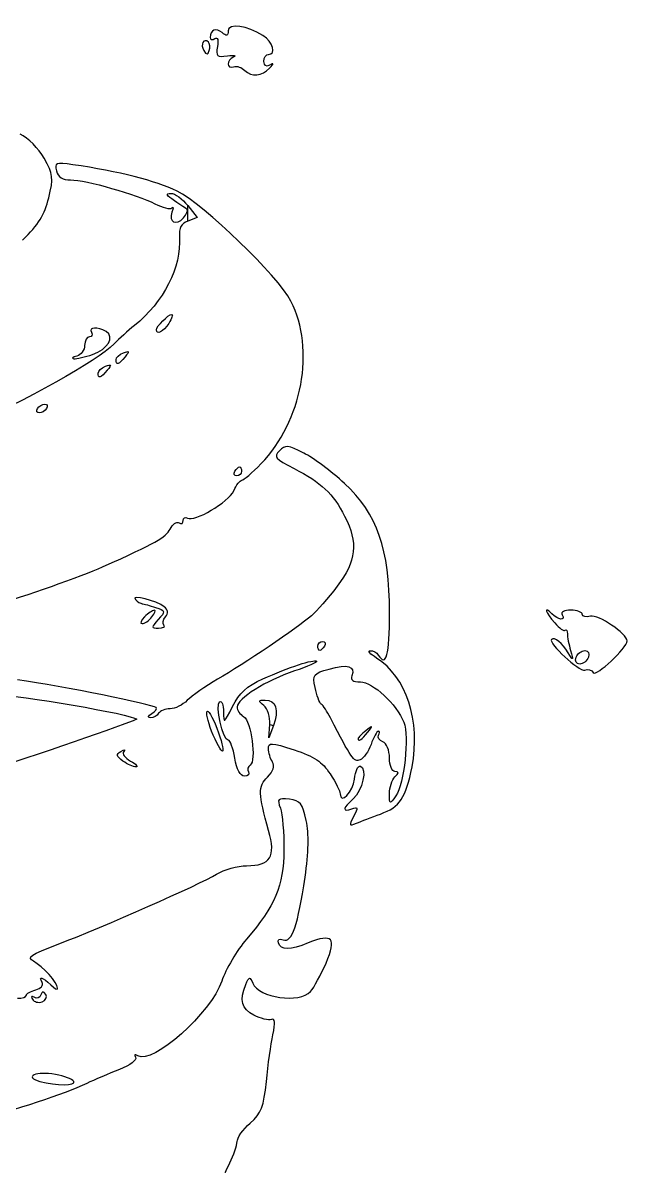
# Model space of a CAD drawing. Extents: x 199 to 1464, y -211 to 790.
# Drawn here: x 1158 to 1464, y 190 to 768 of the extents above; entities that cross this region are included whole.
import ezdxf

# ---------------------------------------------------------------- set-up
doc = ezdxf.new("R2010")
doc.units = 0
doc.layers.add('Ebene_1', color=7, linetype='CONTINUOUS')

msp = doc.modelspace()

# ---------------------------------------------------------------- linework, layer by layer
at = {"layer": 'Ebene_1', "color": 7}
for points in [[(1252.11192, 758.728164), (1252.11192, 758.728084), (1252.11192, 758.728164), (1252.11192, 758.728164)], [(1283.0796, 745.638084), (1283.07968, 745.638084), (1283.0796, 745.638084), (1283.0796, 745.638084)], [(1241.63496, 676.099716), (1246.4636, 669.961124), (1241.75912, 668.220828), (1241.63496, 676.099716), (1241.63496, 676.099716)], [(1225.79696, 613.23494), (1225.79696, 613.23494), (1225.79696, 613.23494), (1225.79696, 613.23494)], [(1193.52872, 600.76062), (1193.52872, 600.76062), (1193.52872, 600.76062), (1193.52872, 600.76062)], [(1205.38752, 598.09018), (1205.38752, 598.09018), (1205.38752, 598.09018), (1205.38752, 598.09018)], [(1196.31664, 591.287028), (1196.31664, 591.287028), (1196.31664, 591.287028), (1196.31664, 591.287028)], [(1165.70248, 573.387916), (1165.70248, 573.387916), (1165.70248, 573.387916), (1165.70248, 573.387916)], [(1265.482, 541.639884), (1265.482, 541.639884), (1265.482, 541.639884), (1265.482, 541.639884)], [(1223.5292, 467.9391), (1223.5292, 467.9391), (1223.5292, 467.9391), (1223.5292, 467.9391)], [(1229.59608, 463.762604), (1229.59616, 463.762604), (1229.59608, 463.762604), (1229.59608, 463.762604)], [(1307.43472, 453.200532), (1307.43472, 453.200532), (1307.43472, 453.200532), (1307.43472, 453.200532)], [(1463.89632, 455.832012), (1463.89632, 455.832012), (1463.89632, 455.832012), (1463.89632, 455.832012)], [(1438.14224, 447.529652), (1438.14224, 447.529652), (1438.14224, 447.529652), (1438.14224, 447.529652)], [(1285.04376, 413.023372), (1282.63448, 406.71234), (1283.12912, 413.515492), (1283.12912, 413.515492), (1285.04376, 413.023372), (1285.04376, 413.023372)], [(1254.52704, 408.211052), (1254.52704, 408.211052), (1254.52704, 408.211052), (1254.52704, 408.211052)], [(1332.66888, 409.546076), (1332.66888, 409.546076), (1332.66888, 409.546076), (1332.66888, 409.546076)], [(1208.87896, 395.027588), (1208.87896, 395.027612), (1208.87896, 395.027588), (1208.87896, 395.027588)], [(1265.482, 396.50762), (1265.482, 396.50762), (1265.482, 396.50762), (1265.482, 396.50762)], [(1343.71816, 378.5407), (1343.71816, 378.5407), (1343.71816, 378.5407), (1343.71816, 378.5407)], [(1169.80968, 277.010636), (1169.80968, 277.010636), (1169.80968, 277.010636), (1169.80968, 277.010636)], [(1184.00304, 232.964324), (1184.00304, 232.974084), (1184.00304, 232.964324), (1184.00304, 232.964324)]]:
    msp.add_lwpolyline(points, close=True, dxfattribs=at)
for points in [[(1259.03712, 763.580324), (1255.98584, 766.112644), (1253.00952, 764.887044), (1253.00952, 761.098164)], [(1262.0804, 764.419444), (1262.0804, 761.861684), (1261.35048, 761.660404), (1259.03712, 763.580324)], [(1279.6552, 762.132804), (1271.82544, 767.215444), (1262.0804, 768.483284), (1262.0804, 764.419444)], [(1252.11192, 758.728084), (1249.80672, 761.033284), (1247.90472, 757.562724), (1249.79608, 754.502484)], [(1252.52704, 754.493364), (1253.05224, 756.068964), (1252.86544, 757.974644), (1252.11192, 758.728164)], [(1253.00952, 761.098164), (1253.00952, 759.985204), (1254.0648, 759.726804), (1255.35456, 760.523844)], [(1255.35456, 760.523844), (1256.80984, 761.423284), (1257.32144, 759.888164), (1256.70304, 756.477764)], [(1282.48984, 752.539124), (1286.66184, 752.539124), (1284.81728, 758.781924), (1279.6552, 762.132804)], [(1249.79608, 754.502484), (1251.2248, 752.190724), (1251.75896, 752.188964), (1252.52712, 754.493684)], [(1256.70304, 756.477764), (1255.82816, 751.653364), (1256.44168, 751.078724), (1261.72808, 751.771204)], [(1261.72808, 751.771204), (1265.04, 752.205044), (1266.47408, 751.960084), (1264.91504, 751.226724)], [(1280.22216, 749.003684), (1280.22216, 750.948164), (1281.24264, 752.539124), (1282.48984, 752.539124)], [(1264.91504, 751.226724), (1261.23136, 749.494084), (1261.21312, 745.068964), (1264.89504, 746.296164)], [(1264.89464, 746.296164), (1266.44256, 746.812084), (1268.97856, 745.964724), (1270.53024, 744.413124)], [(1283.0568, 747.068644), (1281.31688, 746.086324), (1280.22216, 746.833684), (1280.22216, 749.003684)], [(1283.07968, 745.638084), (1285.31872, 748.051684), (1285.314, 748.343044), (1283.05648, 747.068644)], [(1270.53024, 744.413124), (1273.94024, 741.003044), (1279.26176, 741.522484), (1283.0796, 745.638084)], [(1169.058, 699.977204), (1166.316, 704.855844), (1160.86768, 710.371284), (1156.95056, 712.233764)], [(1171.36816, 679.95574), (1173.7964, 690.077844), (1173.5832, 691.925604), (1169.058, 699.977204)], [(1183.49152, 696.735524), (1174.88448, 697.979364), (1174.17056, 697.705044), (1175.25208, 693.569444)], [(1236.24152, 683.35414), (1225.4528, 688.632564), (1206.77568, 693.370484), (1183.49152, 696.735524)], [(1175.25208, 693.569444), (1176.05784, 690.488244), (1178.34656, 689.041444), (1182.41512, 689.041444)], [(1182.41512, 689.041444), (1189.96672, 689.041444), (1215.89888, 681.687508), (1225.06888, 676.945508)], [(1293.89568, 627.681316), (1287.45392, 640.308164), (1249.68984, 676.774524), (1236.24152, 683.35414)], [(1158.12688, 658.633268), (1166.12208, 666.329668), (1169.34392, 671.51782), (1171.36816, 679.95574)], [(1225.06888, 676.945508), (1228.8948, 674.96706), (1232.71864, 674.041876), (1233.56632, 674.889548)], [(1234.93016, 678.454828), (1230.83672, 681.217004), (1230.3332, 682.238316), (1233.0648, 682.238316)], [(1233.0648, 682.238316), (1235.12264, 682.238316), (1238.9792, 679.47594), (1241.63496, 676.099716)], [(1241.42712, 673.974212), (1240.9376, 674.35766), (1238.01392, 676.373932), (1234.93016, 678.454828)], [(1233.6992, 672.76078), (1231.77144, 667.737036), (1235.96224, 665.61978), (1239.46944, 669.845652)], [(1233.56632, 674.889548), (1234.414, 675.73722), (1234.47376, 674.77934), (1233.6992, 672.76078)], [(1239.46944, 669.845652), (1241.03568, 671.732916), (1241.91672, 673.59078), (1241.42712, 673.974212)], [(1241.75912, 668.220828), (1238.37656, 666.969524), (1237.17088, 664.711836), (1237.4684, 660.186196)], [(1237.4684, 660.186196), (1238.47, 644.95018), (1229.4688, 627.238724), (1214.67728, 615.340676)], [(1278.72072, 545.4301), (1299.62376, 566.95082), (1306.33104, 603.3059), (1293.89568, 627.681316)], [(1225.79696, 613.23494), (1225.79696, 614.928476), (1231.89344, 621.009964), (1233.5912, 621.009964)], [(1233.5912, 621.009964), (1234.31448, 621.009964), (1233.632, 618.96902), (1232.07384, 616.474532)], [(1200.36192, 612.291636), (1196.26128, 614.893596), (1191.2364, 614.65682), (1192.91504, 611.940732)], [(1214.67728, 615.340676), (1211.57616, 612.846188), (1206.94176, 608.662524), (1204.37856, 606.043652)], [(1232.07384, 616.474532), (1229.41512, 612.217236), (1225.79696, 610.34986), (1225.79696, 613.23494)], [(1191.91504, 609.673012), (1190.59416, 609.673012), (1189.51344, 607.706908), (1189.51344, 605.303852)], [(1192.91504, 611.940732), (1193.68592, 610.693492), (1193.23592, 609.673012), (1191.91504, 609.673012)], [(1193.52872, 600.76062), (1201.27816, 603.4621), (1204.8304, 609.456356), (1200.36192, 612.291636)], [(1204.37856, 606.043652), (1195.98552, 597.4683), (1159.44944, 577.050148), (1128.26008, 563.50494)], [(1189.51344, 605.303852), (1189.51344, 602.90082), (1187.72768, 600.468012), (1185.54496, 599.897636)], [(1205.38752, 598.09018), (1205.38752, 599.203988), (1207.06256, 600.75806), (1209.10984, 601.54366)], [(1209.10984, 601.54366), (1212.22224, 602.737996), (1212.36248, 602.406164), (1209.966, 599.518564)], [(1185.54496, 599.897636), (1183.36232, 599.327236), (1182.69976, 598.742172), (1184.07272, 598.597492)], [(1184.07272, 598.597492), (1185.4456, 598.452812), (1189.70088, 599.426204), (1193.52872, 600.76062)], [(1200.03896, 594.740508), (1203.15136, 595.934852), (1203.2916, 595.603012), (1200.89512, 592.71542)], [(1209.966, 599.518564), (1206.70024, 595.583532), (1205.38752, 595.173988), (1205.38752, 598.09018)], [(1196.31664, 591.287028), (1196.31664, 592.400844), (1197.99168, 593.954908), (1200.03896, 594.740508)], [(1200.89512, 592.71542), (1197.62936, 588.780388), (1196.31664, 588.370836), (1196.31664, 591.287028)], [(1166.56864, 571.120204), (1165.32144, 571.120204), (1164.9316, 572.140676), (1165.70248, 573.387916)], [(1165.70248, 573.387916), (1166.47328, 574.635164), (1168.12448, 575.655636), (1169.37168, 575.655636)], [(1170.23784, 573.387916), (1169.46704, 572.140676), (1167.81592, 571.120204), (1166.56864, 571.120204)], [(1169.37168, 575.655636), (1170.61896, 575.655636), (1171.00872, 574.635164), (1170.23784, 573.387916)], [(1288.00024, 552.012172), (1284.96944, 548.981348), (1285.7916, 547.992668), (1295.44704, 543.057188)], [(1300.31216, 550.876228), (1292.3904, 554.917596), (1291.03112, 555.042996), (1288.00024, 552.012172)], [(1320.92256, 535.4839), (1314.48448, 541.451052), (1305.20984, 548.377612), (1300.31216, 550.876228)], [(1265.482, 541.639884), (1266.2528, 542.887132), (1267.33352, 543.907604), (1267.88352, 543.907604)], [(1267.88352, 543.907604), (1268.43352, 543.907604), (1268.88352, 542.887132), (1268.88352, 541.639884)], [(1268.98896, 537.104452), (1269.89376, 537.104452), (1274.27304, 540.850996), (1278.72072, 545.4301)], [(1266.482, 539.372172), (1265.16112, 539.372172), (1264.71112, 540.392644), (1265.482, 541.639884)], [(1268.88352, 541.639884), (1268.88352, 540.392644), (1267.80288, 539.372172), (1266.482, 539.372172)], [(1295.44704, 543.057188), (1309.0784, 536.089404), (1315.28544, 530.247108), (1321.03904, 518.969028)], [(1264.91272, 531.768676), (1266.24984, 534.703348), (1268.08416, 537.104452), (1268.98896, 537.104452)], [(1343.71816, 470.106156), (1343.71816, 502.45354), (1337.58672, 520.038548), (1320.92256, 535.4839)], [(1241.52152, 517.921204), (1244.99576, 515.77402), (1262.28976, 526.012012), (1264.91272, 531.768676)], [(1232.7212, 512.385796), (1234.02696, 514.825724), (1236.06464, 516.22298), (1237.24928, 515.490804)], [(1237.24928, 515.490804), (1238.434, 514.758668), (1239.40328, 515.30054), (1239.40328, 516.695004)], [(1239.40328, 516.695004), (1239.40328, 518.089468), (1240.35648, 518.641252), (1241.52152, 517.921204)], [(1321.03904, 518.969028), (1327.9552, 505.412324), (1326.97744, 496.203148), (1317.27208, 483.488404)], [(1198.58432, 493.253668), (1225.77512, 505.504252), (1230.4364, 508.116732), (1232.7212, 512.385796)], [(1144.15912, 474.043476), (1158.1108, 477.962612), (1188.28184, 488.611948), (1198.58432, 493.253668)], [(1317.27208, 483.488404), (1312.70464, 477.504756), (1306.83696, 470.760612), (1304.23272, 468.501452)], [(1229.78072, 473.125868), (1226.13448, 476.151996), (1212.63136, 479.523364), (1215.21424, 476.762716)], [(1215.21424, 476.762716), (1216.2536, 475.651804), (1217.78432, 474.692748), (1218.61584, 474.631428)], [(1218.61584, 474.631428), (1219.44736, 474.570228), (1222.49824, 473.71234), (1225.3956, 472.725276)], [(1224.7788, 471.340676), (1223.91336, 471.340676), (1221.67456, 469.809964), (1219.80368, 467.9391)], [(1223.5292, 467.9391), (1225.08192, 469.809964), (1225.64424, 471.340676), (1224.7788, 471.340676)], [(1225.3956, 472.725276), (1230.42496, 471.011852), (1230.48608, 470.734468), (1226.74496, 466.600508)], [(1230.38, 467.997156), (1231.93464, 469.870332), (1231.74464, 471.495948), (1229.78072, 473.125868)], [(1304.23272, 468.501452), (1297.45952, 462.625724), (1269.6808, 443.845356), (1256.74712, 436.397908)], [(1338.04888, 448.666004), (1342.03504, 442.216252), (1343.71816, 448.581644), (1343.71816, 470.106156)], [(1425.80952, 469.5265), (1421.5044, 473.831628), (1422.64592, 470.276932), (1427.28696, 464.925756)], [(1431.02528, 469.072956), (1432.98768, 465.897748), (1429.10024, 466.235772), (1425.80952, 469.5265)], [(1435.42688, 471.340676), (1432.1356, 471.340676), (1430.2304, 470.359116), (1431.02528, 469.072956)], [(1441.23, 469.28526), (1441.23, 470.41574), (1438.61856, 471.340676), (1435.42688, 471.340676)], [(1445.39288, 468.318468), (1443.10328, 467.719724), (1441.23, 468.15474), (1441.23, 469.28526)], [(1463.89632, 455.832012), (1463.92192, 459.420652), (1449.24432, 469.325628), (1445.39288, 468.318468)], [(1219.80368, 467.9391), (1217.9328, 466.068236), (1217.37056, 464.537524), (1218.55416, 464.537524)], [(1218.55416, 464.537524), (1219.73776, 464.537524), (1221.97656, 466.068236), (1223.5292, 467.9391)], [(1226.74496, 466.600508), (1223.02448, 462.489484), (1223.03528, 462.270468), (1226.9572, 462.270468)], [(1226.9572, 462.270468), (1229.2292, 462.270468), (1230.41672, 462.94194), (1229.59608, 463.762604)], [(1229.59616, 463.762604), (1228.77544, 464.583284), (1229.12824, 466.488828), (1230.38, 467.997156)], [(1427.28696, 464.925756), (1429.59632, 462.263116), (1431.97736, 460.576252), (1432.57832, 461.177196)], [(1434.162, 449.797364), (1431.14056, 454.782124), (1427.13144, 457.99802), (1425.71032, 456.576908)], [(1432.57832, 461.177196), (1433.17928, 461.778124), (1433.68064, 460.994196), (1433.69248, 459.435164)], [(1433.69248, 459.435164), (1433.70368, 457.876108), (1434.43336, 454.04934), (1435.31256, 450.931228)], [(1307.43472, 453.200532), (1307.43472, 454.447772), (1308.51544, 455.468244), (1309.83624, 455.468244)], [(1308.43472, 450.932812), (1307.88472, 450.932812), (1307.43472, 451.953284), (1307.43472, 453.200532)], [(1310.83632, 453.200532), (1310.06544, 451.953284), (1308.98472, 450.932812), (1308.43472, 450.932812)], [(1309.83624, 455.468244), (1311.15712, 455.468244), (1311.60712, 454.447772), (1310.83632, 453.200532)], [(1425.71032, 456.576908), (1423.8444, 454.71094), (1439.70768, 440.021012), (1442.4516, 441.073964)], [(1446.7964, 439.759116), (1448.17784, 437.523916), (1463.87064, 452.274164), (1463.89632, 455.832012)], [(1279.61872, 436.575492), (1292.81056, 442.543668), (1305.58312, 446.737172), (1306.81552, 445.504788)], [(1306.81552, 445.504788), (1307.31768, 445.00262), (1302.30496, 442.795724), (1295.67608, 440.600572)], [(1337.20808, 447.112732), (1333.9288, 449.147892), (1332.46112, 450.840196), (1333.94656, 450.87338)], [(1333.94656, 450.87338), (1335.432, 450.9065), (1337.27808, 449.913244), (1338.04888, 448.666004)], [(1355.12056, 392.080628), (1359.57008, 415.117092), (1352.18024, 437.820876), (1337.20808, 447.112732)], [(1435.31256, 450.931228), (1436.78168, 445.721124), (1436.68848, 445.629308), (1434.162, 449.797364)], [(1439.92472, 444.128076), (1438.11168, 444.128076), (1437.37576, 445.53238), (1438.14224, 447.529652)], [(1438.14224, 447.529652), (1438.86016, 449.400516), (1440.83704, 450.931228), (1442.53528, 450.931228)], [(1444.31776, 447.529652), (1443.59984, 445.658788), (1441.62296, 444.128076), (1439.92472, 444.128076)], [(1442.53528, 450.931228), (1444.34832, 450.931228), (1445.08424, 449.526924), (1444.31776, 447.529652)], [(1295.67608, 440.600572), (1281.422, 435.880348), (1266.61584, 426.605972), (1266.61584, 422.397684)], [(1306.08648, 432.160796), (1304.75368, 438.824844), (1305.17424, 439.382156), (1313.2096, 441.600844)], [(1313.2096, 441.600844), (1322.64224, 444.205292), (1326.52312, 443.063676), (1324.66824, 438.230084)], [(1442.4516, 441.073964), (1444.02184, 441.67654), (1445.97704, 441.085324), (1446.7964, 439.759116)], [(1225.73128, 422.079452), (1223.63984, 423.788068), (1178.92008, 432.73398), (1155.49776, 436.129252)], [(1256.74712, 436.397908), (1250.69568, 432.913404), (1243.80752, 428.125388), (1241.44, 425.757916)], [(1264.31344, 422.60062), (1267.69728, 429.436588), (1271.48632, 432.89626), (1279.61872, 436.575492)], [(1324.66824, 438.230084), (1323.82872, 436.0421), (1325.18176, 435.057892), (1329.02936, 435.057892)], [(1329.02936, 435.057892), (1335.2376, 435.057892), (1347.43432, 423.7123), (1350.96992, 414.648444)], [(1142.87568, 428.832444), (1156.92472, 428.36826), (1213.4856, 418.644204), (1215.84184, 416.287956)], [(1309.21576, 423.832036), (1308.27368, 424.51766), (1306.86552, 428.265604), (1306.08648, 432.160796)], [(1241.44, 425.757916), (1239.07256, 423.390444), (1235.1548, 421.453404), (1232.73392, 421.453404)], [(1262.15688, 405.578484), (1259.45216, 405.578484), (1255.40848, 423.533652), (1257.7828, 425.001044)], [(1257.7828, 425.001044), (1258.8992, 425.691044), (1259.81352, 423.389084), (1259.81448, 419.885548)], [(1259.81448, 419.885548), (1259.81448, 413.815892), (1260.02832, 413.943932), (1264.31344, 422.60062)], [(1266.61584, 422.397684), (1266.61584, 420.75454), (1268.1132, 418.57218), (1269.94336, 417.547964)], [(1280.22216, 423.081172), (1277.25256, 425.492844), (1277.3336, 425.852844), (1280.86024, 425.91582)], [(1283.12912, 413.515492), (1283.408, 417.352036), (1282.1404, 421.523276), (1280.22216, 423.081172)], [(1280.86024, 425.91582), (1286.27128, 426.01242), (1287.9856, 420.729348), (1285.04376, 413.023372)], [(1313.8356, 416.916156), (1312.23672, 420.034268), (1310.15776, 423.146412), (1309.21576, 423.832036)], [(1222.82848, 416.952692), (1221.17952, 416.973092), (1221.4268, 417.809052), (1223.46352, 419.097108)], [(1226.9308, 419.185692), (1226.15992, 417.938444), (1224.31392, 416.933596), (1222.82848, 416.952692)], [(1223.46352, 419.097108), (1225.29832, 420.257436), (1226.3188, 421.599492), (1225.73128, 422.079452)], [(1232.73392, 421.453404), (1230.31304, 421.453404), (1227.7016, 420.432932), (1226.9308, 419.185692)], [(1254.52704, 408.211052), (1252.33088, 413.280212), (1250.91552, 418.571956), (1251.38168, 419.9705)], [(1251.38168, 419.9705), (1251.84784, 421.369068), (1254.08288, 417.659764), (1256.3484, 411.72762)], [(1269.94336, 417.547964), (1273.76896, 415.40706), (1276.49104, 395.004684), (1273.2208, 392.98354)], [(1328.80624, 395.620732), (1325.71672, 394.435196), (1324.41056, 396.29318), (1313.8356, 416.916156)], [(1215.84184, 416.287956), (1216.38816, 415.74162), (1170.7088, 399.851364), (1142.4896, 390.771292)], [(1256.3484, 411.72762), (1261.44304, 398.38746), (1259.99456, 395.59078), (1254.52704, 408.211052)], [(1332.66888, 409.546076), (1335.4896, 413.142812), (1335.40944, 413.22302), (1331.81272, 410.402276)], [(1350.96992, 414.648444), (1353.78704, 407.426444), (1351.21, 383.516596), (1346.96056, 377.4497)], [(1265.482, 396.50762), (1264.63912, 401.496596), (1263.1428, 405.578484), (1262.15688, 405.578484)], [(1331.81272, 410.402276), (1329.63, 408.690492), (1327.84416, 406.904668), (1327.84416, 406.433772)], [(1327.84416, 406.433772), (1327.84416, 404.567356), (1329.7064, 405.768628), (1332.66888, 409.546076)], [(1338.06464, 410.113012), (1337.30256, 410.113012), (1335.64032, 407.133412), (1334.3708, 403.49166)], [(1340.3296, 404.752508), (1338.46592, 405.467684), (1337.50568, 406.966372), (1338.19576, 408.0829)], [(1338.19576, 408.0829), (1338.88584, 409.19946), (1338.82688, 410.113012), (1338.06464, 410.113012)], [(1208.87896, 395.027612), (1205.4476, 397.53666), (1205.26872, 398.4127), (1207.87864, 399.926604)], [(1207.87864, 399.926604), (1209.63256, 400.944044), (1210.26272, 400.897916), (1209.28488, 399.823652)], [(1209.28488, 399.823652), (1208.31032, 398.753084), (1209.84104, 396.584692), (1212.68648, 395.005004)], [(1282.52456, 401.281476), (1282.49336, 404.550188), (1283.81696, 404.488116), (1295.5292, 400.671668)], [(1284.52464, 394.540076), (1283.44368, 396.246332), (1282.54368, 399.279964), (1282.52456, 401.281476)], [(1295.5292, 400.671668), (1305.53784, 397.410348), (1309.75456, 394.595316), (1313.67096, 388.560452)], [(1334.3708, 403.49166), (1333.10128, 399.849932), (1330.5972, 396.308012), (1328.80624, 395.620732)], [(1343.71816, 396.577868), (1343.71816, 400.5847), (1342.30472, 403.994596), (1340.3296, 404.752508)], [(1215.45872, 392.052532), (1214.138, 392.008292), (1211.17712, 393.3471), (1208.87896, 395.027588)], [(1212.68648, 395.005004), (1215.53184, 393.42534), (1216.77936, 392.096708), (1215.45872, 392.052532)], [(1270.35056, 387.436748), (1268.22568, 387.436748), (1266.45808, 390.730068), (1265.482, 396.50762)], [(1281.99776, 386.94554), (1284.96784, 389.915684), (1285.82408, 392.488908), (1284.52464, 394.540076)], [(1346.43944, 389.703556), (1344.92136, 389.703556), (1343.71816, 392.743004), (1343.71816, 396.577868)], [(1272.382, 389.547764), (1273.09952, 388.386716), (1272.18536, 387.436748), (1270.35056, 387.436748)], [(1273.2208, 392.98354), (1272.04184, 392.254924), (1271.6644, 390.708836), (1272.382, 389.547764)], [(1313.67096, 388.560452), (1316.47728, 384.236164), (1318.77328, 379.695356), (1318.77328, 378.469772)], [(1328.978, 392.435436), (1332.57744, 391.36958), (1330.08352, 380.008028), (1325.34888, 375.901692)], [(1326.01408, 385.929876), (1326.39704, 389.877268), (1327.7308, 392.80478), (1328.978, 392.435436)], [(1339.13072, 368.23962), (1348.99224, 371.824772), (1352.10432, 376.4649), (1355.12056, 392.080628)], [(1346.43944, 386.9823), (1348.556, 389.098828), (1348.556, 389.703556), (1346.43944, 389.703556)], [(1282.59984, 359.8337), (1277.27616, 378.608828), (1277.1976, 382.145396), (1281.99776, 386.94554)], [(1318.77328, 378.469772), (1318.77328, 372.769748), (1325.39976, 379.596916), (1326.01408, 385.929876)], [(1343.71816, 378.5407), (1343.71816, 381.686884), (1344.94272, 385.485604), (1346.43944, 386.9823)], [(1293.05456, 375.701948), (1287.17672, 376.374764), (1286.77872, 375.97682), (1288.51912, 371.166516)], [(1346.96056, 377.4497), (1343.78264, 372.912412), (1343.71816, 372.934092), (1343.71816, 378.5407)], [(1288.51912, 371.166516), (1289.5684, 368.26638), (1290.374, 358.750252), (1290.30936, 350.01954)], [(1301.59904, 364.955108), (1299.77096, 373.662932), (1298.65992, 375.060324), (1293.05456, 375.701948)], [(1325.34888, 375.901692), (1320.0764, 371.328908), (1319.77448, 368.952252), (1324.7064, 370.84482)], [(1324.7064, 370.84482), (1327.88648, 372.065124), (1328.00168, 371.559788), (1325.57648, 367.028212)], [(1301.0048, 336.301556), (1302.79736, 348.699908), (1302.99648, 358.298932), (1301.59904, 364.955108)], [(1325.57648, 367.028212), (1323.05304, 362.313196), (1323.19288, 361.97862), (1327.01344, 363.58906)], [(1327.01344, 363.58906), (1329.3412, 364.570252), (1334.794, 366.662996), (1339.13072, 368.23962)], [(1271.44056, 342.074844), (1283.52016, 342.086204), (1286.35336, 346.595988), (1282.59984, 359.8337)], [(1290.30936, 350.01954), (1290.17536, 331.897788), (1285.90528, 321.712108), (1271.43184, 304.989268)], [(1256.29544, 337.847188), (1260.1008, 340.16774), (1266.91608, 342.070196), (1271.44056, 342.074844)], [(1176.18376, 302.431732), (1198.74112, 310.96742), (1247.7332, 332.625788), (1256.29544, 337.847188)], [(1289.96712, 304.527788), (1294.29136, 302.8685), (1297.5108, 312.136204), (1301.0048, 336.301556)], [(1311.60864, 292.862196), (1317.13688, 305.564364), (1314.97968, 307.99286), (1302.59704, 303.006828)], [(1163.68328, 293.732772), (1160.08432, 295.746732), (1161.95112, 297.045908), (1176.18376, 302.431732)], [(1271.43184, 304.989268), (1266.53208, 299.32814), (1260.87592, 289.736604), (1258.86248, 283.674996)], [(1287.59168, 302.966012), (1287.01632, 304.692196), (1287.94592, 305.303348), (1289.96712, 304.527788)], [(1302.59704, 303.006828), (1293.25904, 299.246732), (1288.83544, 299.234708), (1287.59168, 302.966028)], [(1175.83176, 280.12602), (1175.71792, 282.936404), (1168.47056, 291.053692), (1163.68328, 293.732772)], [(1303.82992, 278.491908), (1305.5052, 280.4147), (1309.0056, 286.881324), (1311.60864, 292.862196)], [(1168.06448, 282.969964), (1165.85144, 286.550916), (1168.26432, 285.906204), (1172.3436, 281.826812)], [(1258.86248, 283.674996), (1253.55248, 267.687828), (1223.88392, 241.280716), (1216.41704, 245.895524)], [(1271.06728, 281.98782), (1272.75216, 286.08558), (1273.08536, 286.148628), (1274.51896, 282.641148)], [(1160.0332, 276.540988), (1160.0332, 277.375508), (1162.1768, 278.6189), (1164.7968, 279.303972)], [(1164.7968, 279.303972), (1167.41976, 279.989956), (1168.88816, 281.637228), (1168.06448, 282.969964)], [(1169.80968, 277.010636), (1168.73048, 278.75678), (1168.00232, 278.68194), (1167.36128, 276.758916)], [(1172.3436, 281.826812), (1174.3036, 279.86682), (1175.8732, 279.101468), (1175.83176, 280.12602)], [(1275.11976, 266.483212), (1268.78744, 269.680468), (1267.70672, 273.815196), (1271.06728, 281.98782)], [(1274.51896, 282.641148), (1277.54144, 275.246124), (1298.42608, 272.2897), (1303.82992, 278.491908)], [(1155.49776, 275.02366), (1157.99224, 275.02366), (1160.0332, 275.706468), (1160.0332, 276.540988)], [(1164.02456, 275.52006), (1162.6256, 276.38474), (1162.25864, 275.952972), (1163.15696, 274.499364)], [(1163.15696, 274.499364), (1164.01328, 273.11402), (1166.206, 272.55298), (1168.02976, 273.252804)], [(1167.36128, 276.758916), (1166.85952, 275.25338), (1165.35792, 274.695972), (1164.02456, 275.52006)], [(1168.02976, 273.252804), (1169.85352, 273.95262), (1170.65448, 275.643652), (1169.80968, 277.010636)], [(1283.976, 264.274684), (1282.53496, 263.757644), (1278.54968, 264.751588), (1275.11976, 266.483212)], [(1284.76528, 256.593476), (1286.08264, 262.797724), (1285.86136, 264.951372), (1283.976, 264.274684)], [(1281.4232, 232.901732), (1282.25448, 241.19046), (1283.75848, 251.851676), (1284.76528, 256.593476)], [(1215.22712, 245.16146), (1216.06744, 243.80174), (1212.57616, 241.144428), (1207.0736, 238.955628)], [(1216.41704, 245.895524), (1214.85048, 246.863836), (1214.36152, 246.562004), (1215.22712, 245.16146)], [(1174.75984, 236.485636), (1165.08824, 238.300028), (1158.40448, 235.340212), (1166.8592, 232.986996)], [(1207.0736, 238.955628), (1201.78088, 236.850052), (1194.38904, 233.711308), (1190.64736, 231.980356)], [(1190.64736, 231.980356), (1166.09984, 220.62454), (1099.40328, 202.140156), (1063.6552, 196.785628)], [(1166.8592, 232.986996), (1175.1856, 230.66962), (1185.43216, 230.661684), (1184.00304, 232.964356)], [(1184.00304, 232.974076), (1183.3196, 234.079812), (1179.16016, 235.66018), (1174.75976, 236.485636)], [(1273.26384, 211.907892), (1278.91632, 216.944268), (1280.13816, 220.088004), (1281.4232, 232.901732)], [(1266.61584, 202.487796), (1266.61584, 204.41082), (1269.60744, 208.649868), (1273.26384, 211.907892)], [(1262.92584, 191.733604), (1264.95536, 195.725244), (1266.61584, 200.564548), (1266.61584, 202.487796)], [(1260.97632, 186.117156), (1260.01912, 185.214604), (1260.89632, 187.741972), (1262.92584, 191.733604)]]:
    msp.add_open_spline(points, degree=3, dxfattribs=at)

doc.saveas('drawing.dxf')
